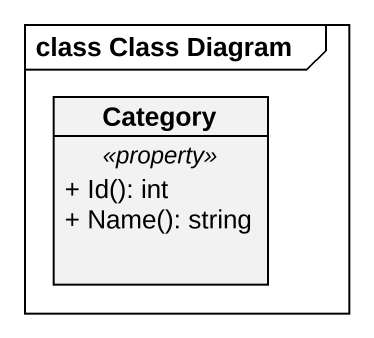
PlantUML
@startuml
mainframe class Class Diagram
hide circle
hide empty members
skinparam classAttributeIconSize 0
class Category {
  .. <<property>> ..
  + Id(): int
  + Name(): string
}
@enduml
